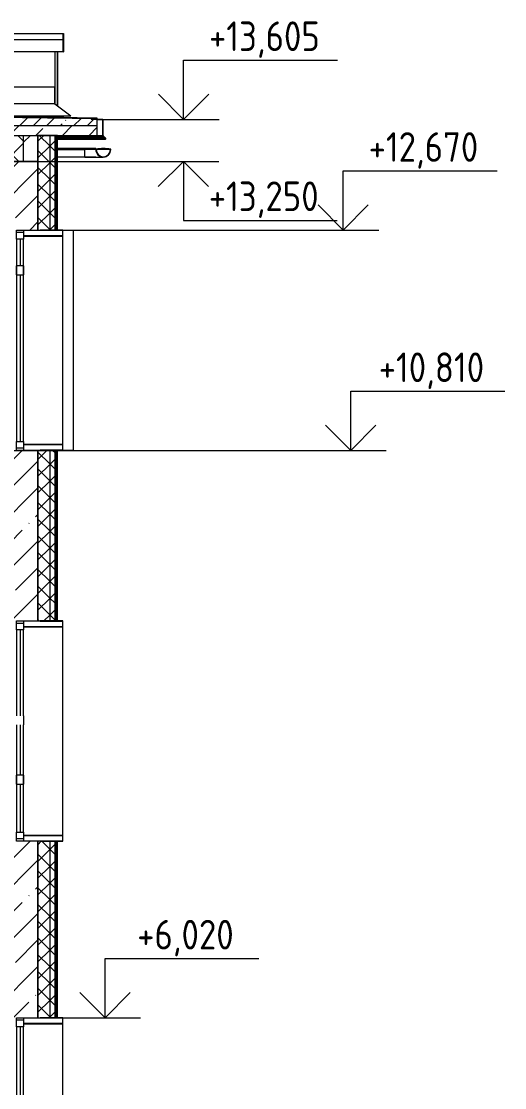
# Model space of a CAD drawing. Header units: millimetres. Extents: x -515342 to 330399, y -224905 to 507333.
# Drawn here: x 230010 to 234092, y 93461 to 102464 of the extents above; entities that cross this region are included whole.
import ezdxf

# ---------------------------------------------------------------- set-up
doc = ezdxf.new("R2010")
doc.units = ezdxf.units.MM
doc.layers.get('0').update_dxf_attribs({"lineweight": 0})
for name, color, linetype, lineweight in [('_ Окна', 7, 'Continuous', 0), ('Аннотация', 7, 'Continuous', 0), ('Витраж', 7, 'Continuous', 0), ('Крыша', 7, 'Continuous', 0), ('Обобщенные модели', 7, 'Continuous', 0), ('Ограждение', 7, 'Continuous', 0), ('Окна', 7, 'Continuous', 0), ('Отметки', 7, 'Continuous', 0), ('Перекрытие', 7, 'Continuous', 0), ('Стены', 7, 'Continuous', 0), ('Стены внутренние', 7, 'Continuous', 0), ('Стены наружные', 7, 'Continuous', 0), ('Стены несущие', 7, 'Continuous', 0), ('Стены отделка', 7, 'Continuous', 0), ('Стены перегородки', 7, 'Continuous', 0), ('Стены штриховка', 7, 'Continuous', 0)]:
    doc.layers.add(name, color=color, linetype=linetype, lineweight=lineweight)
doc.styles.add('GOST Common_1', font='', dxfattribs={"width": 0.9, "height": 250})
doc.styles.get('GOST Common_1').set_extended_font_data('GOST Common')
pattern_1 = [(45, (-6276.18, 7579.1), (-70.7107, 70.7107), []), (135, (-6276.18, 7579.1), (-70.7107, -70.7107), [])]

# ---------------------------------------------------------------- blocks, each defined once
blk = doc.blocks.new('ОкноРехау_3фр__ - ЛК_1570х1820-9694719-О_АР_П_Разрез 3-3')
at = {"layer": '_ Окна'}
for p, q in [((125, 5944), (125, 6020)), ((125, 6020), (185, 6020)), ((185, 6000), (125, 6000)), ((185, 5944), (125, 5944)), ((155, 5944), (155, 5218)), ((185, 6020), (185, 5944)), ((155, 5142), (155, 4718)), ((125, 4718), (125, 4642)), ((185, 4718), (125, 4718)), ((185, 4642), (185, 4718)), ((125, 4642), (185, 4642)), ((155, 4642), (155, 4236)), ((125, 4160), (125, 4236)), ((125, 4236), (185, 4236)), ((185, 4236), (185, 4160)), ((185, 4180), (125, 4180)), ((185, 4160), (125, 4160))]:
    blk.add_line(p, q, dxfattribs=at)
at = {"layer": 'Окна', "color": 253, "true_color": 0xaaaaaa}
for p, q in [((125, 5944), (125, 6020)), ((125, 6020), (185, 6020)), ((125, 5944), (125, 5218)), ((185, 6020), (185, 5944)), ((185, 5218), (185, 5944)), ((125, 5142), (125, 4718)), ((185, 4718), (185, 5142)), ((125, 4642), (125, 4718)), ((185, 4718), (185, 4642)), ((125, 4642), (125, 4236)), ((185, 4236), (185, 4642)), ((125, 4160), (125, 4236)), ((185, 4236), (185, 4160)), ((185, 4160), (125, 4160))]:
    blk.add_line(p, q, dxfattribs=at)
blk = doc.blocks.new('Окно_ПВХ_3Створки_3Фрамуги-верх - АР_Окно_ОП_1820_h_х1570_3ст3фр-в-9699044-О_АР_П_Разрез 3-3')
at = {"layer": '_ Окна'}
for p, q in [((125, 12594), (125, 12670)), ((125, 12670), (185, 12670)), ((185, 12650), (125, 12650)), ((185, 12670), (185, 12594)), ((185, 12594), (125, 12594)), ((155, 12594), (155, 12368)), ((125, 12368), (125, 12292)), ((185, 12368), (125, 12368)), ((185, 12292), (185, 12368)), ((125, 12292), (185, 12292)), ((155, 12292), (155, 10886)), ((125, 10810), (125, 10886)), ((125, 10886), (185, 10886)), ((185, 10830), (125, 10830)), ((185, 10810), (125, 10810)), ((185, 10886), (185, 10810))]:
    blk.add_line(p, q, dxfattribs=at)
at = {"layer": 'Окна', "color": 253, "true_color": 0xaaaaaa}
for p, q in [((125, 12594), (125, 12670)), ((125, 12670), (185, 12670)), ((185, 12670), (185, 12594)), ((125, 12594), (125, 12368)), ((185, 12368), (185, 12594)), ((125, 12292), (125, 12368)), ((185, 12368), (185, 12292)), ((125, 12292), (125, 10886)), ((185, 10886), (185, 12292)), ((125, 10810), (125, 10886)), ((185, 10810), (125, 10810)), ((185, 10886), (185, 10810))]:
    blk.add_line(p, q, dxfattribs=at)
blk = doc.blocks.new('Прямоугольный импост - АР_Откос_Металлический_50х330 Коричневый Правый-9899916-О_АР_П_Разрез 3-3')
at = {"layer": 'Витраж', "lineweight": 18}
for p, q in [((514, 5971), (185, 5971)), ((185, 5970), (515, 5970)), ((515, 6020), (325, 6020)), ((325, 6020), (325, 6019)), ((325, 6019), (514, 6019)), ((514, 6019), (514, 5971)), ((515, 5970), (515, 6020))]:
    blk.add_line(p, q, dxfattribs=at)
blk = doc.blocks.new('Прямоугольный импост - АР_Откос_Металлический_50х330 Коричневый Левый-9899768-О_АР_П_Разрез 3-3')
at = {"layer": 'Витраж'}
for p, q in [((515, 4210), (515, 5970)), ((185, 5218), (185, 5142))]:
    blk.add_line(p, q, dxfattribs=at)
blk = doc.blocks.new('Прямоугольный импост - АР_Откос_Металлический_50х330 Белый Правый-9899488-О_АР_П_Разрез 3-3')
at = {"layer": 'Витраж', "lineweight": 18}
for p, q in [((515, 9370), (325, 9370)), ((325, 9370), (325, 9369)), ((325, 9369), (514, 9369)), ((514, 9369), (514, 9321)), ((515, 9320), (515, 9370)), ((514, 9321), (185, 9321)), ((185, 9320), (515, 9320))]:
    blk.add_line(p, q, dxfattribs=at)
blk = doc.blocks.new('Прямоугольный импост - АР_Откос_Металлический_50х330 Белый Левый-9898756-О_АР_П_Разрез 3-3')
at = {"layer": 'Витраж', "lineweight": 18}
for p, q in [((515, 7560), (185, 7560)), ((185, 7559), (514, 7559)), ((514, 7511), (325, 7511)), ((325, 7511), (325, 7510)), ((325, 7510), (515, 7510)), ((514, 7559), (514, 7511)), ((515, 7510), (515, 7560))]:
    blk.add_line(p, q, dxfattribs=at)
blk = doc.blocks.new('Прямоугольный импост - АР_Откос_Металлический_50х330 Белый Левый-9898757-О_АР_П_Разрез 3-3')
at = {"layer": 'Витраж'}
for p, q in [((515, 7560), (515, 9320)), ((185, 8568), (185, 8492))]:
    blk.add_line(p, q, dxfattribs=at)
blk = doc.blocks.new('Прямоугольный импост - АР_Откос_Металлический_50х330 Белый Правый-9899489-О_АР_П_Разрез 3-3')
at = {"layer": 'Витраж'}
for p, q in [((515, 12670), (602.5, 12670)), ((602.5, 12670), (602.5, 10810)), ((602.5, 10810), (515, 10810))]:
    blk.add_line(p, q, dxfattribs=at)
blk = doc.blocks.new('Прямоугольный импост - АР_Откос_Металлический_50х330 Белый Левый-V5-О_АР_П_Разрез 3-3')
at = {"layer": 'Витраж'}
blk.add_line((515, 10860), (515, 12620), dxfattribs=at)
blk = doc.blocks.new('ASVP_ОМ_Водосточный желоб - Желоб 125-9912284-О_АР_П_Разрез 3-3')
at = {"layer": 'Обобщенные модели', "lineweight": 18}
for p, q in [((797, 13350), (795, 13350)), ((920, 13350), (918, 13350))]:
    blk.add_line(p, q, dxfattribs=at)
for radius, end in [(62.5, 0), (60.5, 360)]:
    blk.add_arc((857.5, 13350), radius, 180, end, dxfattribs=at)
blk = doc.blocks.new('Влж_Решетка для желоба - Решетка 125-9884270-О_АР_П_Разрез 3-3')
at = {"layer": 'Обобщенные модели', "lineweight": 18}
for p, q in [((795, 13352), (795, 13350)), ((920, 13350), (920, 13352))]:
    blk.add_line(p, q, dxfattribs=at)
for centre in [(857.5, 13058.6), (857.5, 13056.6)]:
    blk.add_arc(centre, 300, 77.9753, 102.0247, dxfattribs=at)
blk = doc.blocks.new('ASVP_ОМ_Водосточный желоб - Желоб 125-9912534-О_АР_П_Разрез 3-3')
at = {"layer": 'Обобщенные модели'}
for p, q in [((702.5, 13350), (470, 13350)), ((470, 13287.5), (795, 13287.5))]:
    blk.add_line(p, q, dxfattribs=at)
blk = doc.blocks.new('FP_40-О_АР_П_Разрез 3-3')
at = {"layer": 'Обобщенные модели'}
for p, q in [((795, 13358.6), (470, 13358.6)), ((523.8, 13353.1), (523.8, 13359)), ((623.8, 13353.1), (623.8, 13359)), ((723.8, 13353.1), (723.8, 13359))]:
    blk.add_line(p, q, dxfattribs=at)
blk = doc.blocks.new('Влж_Решетка для желоба - Решетка 125-9912537-О_АР_П_Разрез 3-3')
at = {"layer": 'Обобщенные модели'}
h = blk.add_hatch(dxfattribs=at)
h.set_pattern_fill('FP_5', color=256, style=0, pattern_type=2)
h.set_pattern_definition([(0, (-6276.18, 7579.1), (0, 100), []), (90, (-6276.18, 7579.1), (-100, 6e-15), [])])
h.paths.add_polyline_path([(702.5, 13350), (795, 13350), (794, 13352), (470, 13352), (470, 13350), (616.3, 13350)])
for p, q in [((795, 13352), (470, 13352)), ((470, 13350), (702.5, 13350)), ((795, 13357.8), (795, 13352))]:
    blk.add_line(p, q, dxfattribs=at)
blk.add_blockref('FP_40-О_АР_П_Разрез 3-3', (0, 0), dxfattribs=at)
blk = doc.blocks.new('Влж_Детали для желоба - Угол 90гр 125-9912225-О_АР_П_Разрез 3-3')
at = {"layer": 'Обобщенные модели'}
for p, q in [((702.5, 13286.5), (702.5, 13350)), ((794, 13350), (702.5, 13350)), ((795, 13350), (794, 13350)), ((918, 13350), (797, 13350)), ((921, 13350), (920, 13350)), ((702.5, 13286.5), (857.5, 13286.5))]:
    blk.add_line(p, q, dxfattribs=at)
for radius, start, end in [(63.5, 180, 0), (62.5, 180, 203.36061), (62.5, 336.63939, 0), (62.5, 207.11432, 229.48395), (62.5, 233.7334, 256.5484), (62.5, 258.96286, 281.03714), (62.5, 283.4516, 306.2666), (62.5, 310.51605, 332.88568)]:
    blk.add_arc((857.5, 13350), radius, start, end, dxfattribs=at)
blk = doc.blocks.new('FP_52-О_АР_П_Разрез 3-3')
at = {"layer": 'Обобщенные модели'}
for p, q in [((795, 13358.6), (470, 13358.6)), ((723.8, 13357.7), (723.8, 13359))]:
    blk.add_line(p, q, dxfattribs=at)
blk = doc.blocks.new('Влж_Решетка для желоба - Решетка 125-9912729-О_АР_П_Разрез 3-3')
at = {"layer": 'Обобщенные модели'}
blk.add_line((795, 13357.8), (795, 13357.8), dxfattribs=at)
blk.add_blockref('FP_52-О_АР_П_Разрез 3-3', (0, 0), dxfattribs=at)
blk = doc.blocks.new('СД_Люблино_Фасады_rvt-1-О_АР_П_Разрез 3-3')
at = {"layer": 'Стены внутренние'}
h = blk.add_hatch(dxfattribs=at)
h.set_pattern_fill('FP_1', color=256, style=0, pattern_type=2)
h.set_pattern_definition([(45, (-6276.18, 7579.1), (-224.5064, 224.5064), []), (45, (-6051.68, 7579.1), (-224.5064, 224.5064), [396.875, -79.375, 3.353, -76.022])])
h.paths.add_polyline_path([(-195, -3570), (305, -3570), (305, -1000), (-195, -1000), (-195, -3277.7)])
h.paths.add_polyline_path([(-195, 2600), (305, 2600), (305, 4160), (-195, 4160), (-195, 2651.6)])
h.paths.add_polyline_path([(305, 6020), (305, 7510), (-195, 7510), (-195, 6020), (297, 6020)])
h.paths.add_polyline_path([(-195, 9370), (305, 9370), (305, 10810), (-195, 10810), (-195, 9692.7)])
h.paths.add_polyline_path([(190.6, 12670), (305, 12670), (305, 13250), (-195, 13250), (-195, 12670), (185, 12670)])
at = {"layer": 'Стены наружные'}
h = blk.add_hatch(dxfattribs=at)
h.set_pattern_fill('FP_3', color=256, style=0, pattern_type=2)
h.set_pattern_definition(pattern_1)
h.paths.add_polyline_path([(305, 2584.5), (405, 2584.5), (405, 4160), (305, 4160), (305, 2600)])
h.paths.add_polyline_path([(405, 6020), (405, 7510), (305, 7510), (305, 6020), (403.5, 6020)])
h.paths.add_polyline_path([(405, 9370), (405, 10810), (305, 10810), (305, 9370), (403.5, 9370)])
h.paths.add_polyline_path([(305, 12670), (405, 12670), (405, 13470), (305, 13470), (305, 13027.9)])
h = blk.add_hatch(dxfattribs=at)
h.set_pattern_fill('FP_3', color=256, style=0, pattern_type=2)
h.set_pattern_definition(pattern_1)
h.paths.add_polyline_path([(450, 2584.5), (450, 4160), (405, 4160), (405, 2584.5)])
h.paths.add_polyline_path([(450, 6020), (450, 7510), (405, 7510), (405, 6020)])
h.paths.add_polyline_path([(450, 9370), (450, 10810), (405, 10810), (405, 9370)])
h.paths.add_polyline_path([(405, 12670), (450, 12670), (450, 13470), (405, 13470), (405, 12749.9)])
at = {"layer": 'Стены внутренние'}
for p, q in [((450, 13734.1), (450, 14175)), ((470, 14175), (470, 13719.2)), ((450, 13621), (450, 13630)), ((470, 13630), (470, 13620.7))]:
    blk.add_line(p, q, dxfattribs=at)
at = {"layer": 'Стены несущие'}
for p, q in [((305, 13250), (-195, 13250)), ((305, 12670), (305, 13250)), ((305, 13250), (305, 12670)), ((185, 12670), (305, 12670)), ((305, 10810), (185, 10810)), ((305, 9370), (305, 10810)), ((305, 10810), (305, 9370)), ((185, 9370), (305, 9370)), ((305, 7510), (185, 7510)), ((305, 6020), (305, 7510)), ((305, 7510), (305, 6020)), ((185, 6020), (305, 6020))]:
    blk.add_line(p, q, dxfattribs=at)
at = {"layer": 'Стены отделка', "lineweight": 9}
for p, q in [((305, 13470), (305, 13250)), ((405, 13470), (305, 13470)), ((450, 13470), (405, 13470)), ((460, 13470), (450, 13470)), ((470, 13470), (460, 13470)), ((470, 12670), (470, 13470)), ((305, 12670), (405, 12670)), ((405, 12670), (450, 12670)), ((450, 12670), (460, 12670)), ((460, 12670), (470, 12670)), ((405, 10810), (305, 10810)), ((450, 10810), (405, 10810)), ((460, 10810), (450, 10810)), ((470, 10810), (460, 10810)), ((470, 9370), (470, 10810)), ((305, 9370), (405, 9370)), ((405, 9370), (450, 9370)), ((450, 9370), (460, 9370)), ((460, 9370), (470, 9370)), ((405, 7510), (305, 7510)), ((450, 7510), (405, 7510)), ((460, 7510), (450, 7510)), ((470, 7510), (460, 7510)), ((470, 6020), (470, 7510)), ((305, 6020), (405, 6020)), ((405, 6020), (450, 6020)), ((450, 6020), (460, 6020)), ((460, 6020), (470, 6020))]:
    blk.add_line(p, q, dxfattribs=at)
at = {"layer": 'Стены штриховка'}
for p, q in [((405, 13470), (405, 12670)), ((450, 12670), (450, 13470)), ((450, 13470), (450, 12670)), ((460, 13470), (460, 12670)), ((405, 10810), (405, 9370)), ((450, 9370), (450, 10810)), ((450, 10810), (450, 9370)), ((460, 10810), (460, 9370)), ((405, 7510), (405, 6020)), ((450, 6020), (450, 7510)), ((450, 7510), (450, 6020)), ((460, 7510), (460, 6020))]:
    blk.add_line(p, q, dxfattribs=at)
at = {"layer": 'Витраж', "lineweight": 9}
for name, p in [('Прямоугольный импост - АР_Откос_Металлический_50х330 Белый Правый-9899488-О_АР_П_Разрез 3-3', (0, 3300)), ('Прямоугольный импост - АР_Откос_Металлический_50х330 Белый Правый-9899489-О_АР_П_Разрез 3-3', (0, 0)), ('Прямоугольный импост - АР_Откос_Металлический_50х330 Белый Левый-V5-О_АР_П_Разрез 3-3', (0, 0)), ('Прямоугольный импост - АР_Откос_Металлический_50х330 Белый Левый-9898756-О_АР_П_Разрез 3-3', (0, 3300)), ('Прямоугольный импост - АР_Откос_Металлический_50х330 Белый Правый-9899488-О_АР_П_Разрез 3-3', (0, 0)), ('Прямоугольный импост - АР_Откос_Металлический_50х330 Белый Левый-9898757-О_АР_П_Разрез 3-3', (0, 0)), ('Прямоугольный импост - АР_Откос_Металлический_50х330 Белый Левый-9898756-О_АР_П_Разрез 3-3', (0, 0)), ('Прямоугольный импост - АР_Откос_Металлический_50х330 Коричневый Правый-9899916-О_АР_П_Разрез 3-3', (0, 0)), ('Прямоугольный импост - АР_Откос_Металлический_50х330 Коричневый Левый-9899768-О_АР_П_Разрез 3-3', (0, 0))]:
    blk.add_blockref(name, p, dxfattribs=at)
at = {"layer": 'Обобщенные модели', "lineweight": 9}
for name in ['Влж_Решетка для желоба - Решетка 125-9912537-О_АР_П_Разрез 3-3', 'Влж_Решетка для желоба - Решетка 125-9912729-О_АР_П_Разрез 3-3', 'ASVP_ОМ_Водосточный желоб - Желоб 125-9912534-О_АР_П_Разрез 3-3', 'Влж_Детали для желоба - Угол 90гр 125-9912225-О_АР_П_Разрез 3-3', 'Влж_Решетка для желоба - Решетка 125-9884270-О_АР_П_Разрез 3-3', 'ASVP_ОМ_Водосточный желоб - Желоб 125-9912284-О_АР_П_Разрез 3-3']:
    blk.add_blockref(name, (0, 0), dxfattribs=at)
at = {"layer": 'Окна', "lineweight": 9}
for name, p in [('Окно_ПВХ_3Створки_3Фрамуги-верх - АР_Окно_ОП_1820_h_х1570_3ст3фр-в-9699044-О_АР_П_Разрез 3-3', (0, 0)), ('ОкноРехау_3фр__ - ЛК_1570х1820-9694719-О_АР_П_Разрез 3-3', (0, 3350)), ('ОкноРехау_3фр__ - ЛК_1570х1820-9694719-О_АР_П_Разрез 3-3', (0, 0))]:
    blk.add_blockref(name, p, dxfattribs=at)
blk = doc.blocks.new('Ограждение - Ограждение-9809147-О_АР_П_Разрез 3-3')
at = {"layer": 'Ограждение'}
h = blk.add_hatch(dxfattribs=at)
h.set_pattern_fill('FP_6', color=256, style=0, pattern_type=2)
h.set_pattern_definition([(45, (-6276.18, 7579.1), (-106.066, 106.066), [])])
h.paths.add_polyline_path([(874.2, 13436.6), (876, 13438.8), (869.4, 13438.8)])
h.paths.add_polyline_path([(868.6, 13438.1), (869.4, 13438.8), (857.9, 13450.2), (857.2, 13449.5)])
h.paths.add_polyline_path([(876, 13438.8), (878.2, 13440.6), (876, 13445.5)])
h.paths.add_polyline_path([(876, 13445.5), (876.8, 13446.2), (855.4, 13466.1)])
h.paths.add_polyline_path([(854, 13470), (855, 13470), (855, 13605), (854, 13604), (854, 13491.1)])
at = {"layer": 'Ограждение', "lineweight": 18}
for p, q in [((855, 13605), (755, 13608)), ((755, 13608), (755, 13607)), ((755, 13607), (854, 13604)), ((854, 13604), (854, 13470)), ((855, 13470), (855, 13605)), ((847.7, 13445.9), (847.7, 13441.3)), ((847.7, 13441.3), (848.7, 13441.3)), ((848.7, 13441.3), (848.7, 13445.9)), ((855.4, 13466.1), (876, 13445.5)), ((876.8, 13446.2), (856.2, 13466.7)), ((857.2, 13449.5), (868.6, 13438.1)), ((869.4, 13438.8), (857.9, 13450.2))]:
    blk.add_line(p, q, dxfattribs=at)
at = {"layer": 'Ограждение'}
for p, q in [((805, 13604), (854, 13604)), ((853.7, 13452), (469.8, 13452)), ((470, 13466.1), (855.4, 13466.1)), ((470, 13445.9), (847.7, 13445.9)), ((470, 13441.3), (847.7, 13441.3)), ((470, 13436.4), (872.7, 13436.4)), ((805, 13470), (854, 13470)), ((847.7, 13445.9), (847.7, 13441.3)), ((856.2, 13466.7), (855, 13466.7)), ((855, 13466.7), (856.2, 13466.7))]:
    blk.add_line(p, q, dxfattribs=at)
at = {"layer": 'Ограждение', "lineweight": 18}
for centre, radius, start, end in [((853.7, 13446), 6, 45, 180.91287), ((853.7, 13446), 5, 45, 181), ((860.2, 13470), 6.19, 180.44327, 219.97896), ((860.2, 13470), 5.19, 180.48412, 219.51588), ((872.7, 13442.1), 5.73, 225, 45), ((872.7, 13442.1), 4.73, 225, 45)]:
    blk.add_arc(centre, radius, start, end, dxfattribs=at)
at = {"layer": 'Ограждение'}
for points, knots in [([(857.9, 13450.2), (857.6, 13450.6), (857, 13451), (856.2, 13451.4), (855.5, 13451.7), (854.8, 13451.9), (854.1, 13452), (853.4, 13452), (852.7, 13451.9), (852, 13451.8), (851.3, 13451.5), (850.7, 13451.2), (850.1, 13450.8), (849.5, 13450.4), (849.1, 13449.8), (848.6, 13449.3), (848.2, 13448.4), (847.8, 13447.3), (847.7, 13446.4), (847.7, 13445.9)], [0, 0, 0, 0, 0.1, 0.15, 0.2, 0.25, 0.3, 0.35, 0.4, 0.45, 0.5, 0.55, 0.6, 0.65, 0.7, 0.75, 0.8, 0.9, 1, 1, 1, 1]), ([(868.6, 13438.1), (869, 13437.7), (869.6, 13437.3), (870.4, 13436.9), (870.9, 13436.7), (871.2, 13436.6), (871.6, 13436.5), (871.9, 13436.4), (872.3, 13436.4), (872.7, 13436.4), (873.1, 13436.4), (873.4, 13436.4), (873.8, 13436.5), (874.2, 13436.6), (874.5, 13436.7), (874.9, 13436.8), (875.2, 13437), (875.6, 13437.2), (875.9, 13437.4), (876.3, 13437.7), (876.7, 13438), (877, 13438.3), (877.3, 13438.7), (877.7, 13439.3), (878, 13439.9), (878.3, 13440.9), (878.5, 13442.1), (878.3, 13443.6), (877.7, 13445), (877.1, 13445.8), (876.8, 13446.2)], [0, 0, 0, 0, 0.083333, 0.125, 0.145833, 0.166667, 0.1875, 0.208333, 0.229167, 0.25, 0.270833, 0.291667, 0.3125, 0.333333, 0.354167, 0.375, 0.395833, 0.416667, 0.4375, 0.458333, 0.5, 0.520833, 0.541667, 0.583333, 0.625, 0.666667, 0.75, 0.833333, 0.916667, 1, 1, 1, 1]), ([(871.5, 13437.6), (871.4, 13437.6), (871.2, 13437.6), (870.8, 13437.8), (870.5, 13437.9), (870.3, 13438)], [0.83333333, 0.83333333, 0.83333333, 0.83333333, 0.85416667, 0.875, 0.91666667, 0.91666667, 0.91666667, 0.91666667]), ([(872.7, 13436.4), (872.8, 13436.4), (873.1, 13436.4), (873.4, 13436.4), (873.8, 13436.5), (874.2, 13436.6), (874.5, 13436.7), (874.9, 13436.8), (875.2, 13437), (875.6, 13437.2), (875.9, 13437.4), (876.3, 13437.7), (876.7, 13438), (877, 13438.3), (877.3, 13438.7), (877.7, 13439.3), (878, 13439.9), (878.3, 13440.9), (878.5, 13442.1), (878.3, 13443.6), (877.7, 13445), (877.1, 13445.8), (876.8, 13446.2)], [0.25, 0.25, 0.25, 0.25, 0.2708333, 0.2916667, 0.3125, 0.3333333, 0.3541667, 0.375, 0.3958333, 0.4166667, 0.4375, 0.4583333, 0.5, 0.5208333, 0.5416667, 0.5833333, 0.625, 0.6666667, 0.75, 0.8333333, 0.9166667, 1, 1, 1, 1])]:
    blk.add_open_spline(points, degree=3, knots=knots, dxfattribs=at)
for points in [[(848.7, 13445.9), (848.7, 13446.3), (848.7, 13446.7), (848.8, 13447.1)], [(851.7, 13450.6), (851.9, 13450.7), (852.3, 13450.8), (852.7, 13450.9), (852.9, 13450.9)], [(854, 13470), (854, 13469.5), (854.1, 13468.6), (854.6, 13467.2), (855.1, 13466.4), (855.4, 13466.1)], [(856.2, 13466.7), (855.9, 13467), (855.5, 13467.7), (855.1, 13468.8), (855, 13469.6), (855, 13470)], [(856.2, 13466.7), (855.9, 13467), (855.5, 13467.7), (855.1, 13468.8), (855, 13469.6), (855, 13470)], [(876.8, 13444.5), (877, 13444.1), (877.2, 13443.7), (877.3, 13443.4)]]:
    blk.add_open_spline(points, degree=3, dxfattribs=at)
blk = doc.blocks.new('Ограждение - Ограждение-9810876-О_АР_П_Разрез 3-3')
at = {"layer": 'Ограждение'}
for p, q in [((20, 14330), (520, 14330)), ((520, 14330), (520, 14275)), ((520, 14275), (20, 14275)), ((520, 14275), (520, 14175)), ((520, 14175), (20, 14175))]:
    blk.add_line(p, q, dxfattribs=at)
blk = doc.blocks.new('Заглушка на парапетный отлив 2 - Заглушка на парапетный отлив 2-9811343-О_АР_П_Разрез 3-3')
at = {"layer": 'Обобщенные модели'}
for p, q in [((520, 14275), (520, 14330)), ((520, 14330), (521, 14330)), ((521, 14330), (521, 14275)), ((520, 14175), (520, 14275)), ((521, 14275), (520, 14275)), ((521, 14275), (521, 14175)), ((520, 14175), (521, 14175))]:
    blk.add_line(p, q, dxfattribs=at)
blk = doc.blocks.new('Высотные отметки - Стрелка вниз-5092-О_АР_П_Разрез 3-3')
at = {"layer": 'Аннотация'}
for p, q in [((-8485.1, 13330), (-7885.1, 13330)), ((-8185.1, 13330), (-8397.3, 13117.9)), ((-8185.1, 13330), (-8185.1, 12830)), ((-8185.1, 13330), (-7973, 13117.9)), ((-8185.1, 12830), (-6885.1, 12830))]:
    blk.add_line(p, q, dxfattribs=at)
blk = doc.blocks.new('Высотные отметки - Стрелка вверх-5091-О_АР_П_Разрез 3-3')
at = {"layer": 'Аннотация'}
for p, q in [((-12822.6, 7250), (-11522.6, 7250)), ((-12822.6, 6750), (-12822.6, 7250)), ((-12822.6, 6750), (-13034.8, 6962.1)), ((-12822.6, 6750), (-12610.5, 6962.1)), ((-13122.6, 6750), (-12522.6, 6750))]:
    blk.add_line(p, q, dxfattribs=at)

msp = doc.modelspace()

# ---------------------------------------------------------------- hatches: boundary and pattern name
at = {"layer": 'Крыша'}
for points in [[(230649.7438, 101642.3923), (230649.7438, 101646.5929), (229159.7438, 101671.0521), (229159.7438, 101666.8515), (230461.058, 101645.4897)], [(230649.7438, 101639.3919), (230649.7438, 101642.3923), (229159.7438, 101666.8515), (229159.7438, 101663.8511), (230461.058, 101642.4893)]]:
    msp.add_hatch(color=256, dxfattribs=at).paths.add_polyline_path(points)
h = msp.add_hatch(dxfattribs=at)
h.set_pattern_fill('FP_11', color=256, style=0, pattern_type=2)
h.set_pattern_definition([(45, (223568.56, 95610.5), (-114.0493, 114.0493), []), (45, (223682.61, 95610.5), (-114.0493, 114.0493), [201.613, -40.323, 3.353, -36.97])])
h.paths.add_polyline_path([(229822.5004, 101584.3929), (230649.7438, 101584.3929), (230649.7438, 101639.3919), (229159.7438, 101663.8511), (229159.7438, 101584.3929), (229716.0741, 101584.3929)])
at = {"layer": 'Перекрытие'}
h = msp.add_hatch(dxfattribs=at)
h.set_pattern_fill('FP_1', color=256, style=0, pattern_type=2)
h.set_pattern_definition([(45, (223568.56, 95610.5), (-224.506, 224.506), []), (45, (223793.07, 95610.5), (-224.506, 224.506), [396.875, -79.375, 3.353, -76.022])])
h.paths.add_polyline_path([(229290.3691, 101501.3929), (230649.7438, 101501.3929), (230649.7438, 101581.3929), (229149.7438, 101581.3929), (229149.7438, 101501.3929), (229183.9428, 101501.3929)])
h.paths.add_polyline_path([(213539.2824, 101501.3929), (214904.788, 101501.3929), (214904.788, 101581.3929), (213439.7438, 101581.3929), (213439.7438, 101501.3929)])
at = {"layer": 'Стены внутренние'}
h = msp.add_hatch(dxfattribs=at)
h.set_pattern_fill('FP_10', color=256, style=0, pattern_type=2)
h.set_pattern_definition([(45, (223568.56, 95610.5), (-106.066, 106.066), []), (135, (223568.56, 95610.5), (-106.066, -106.066), [])])
h.paths.add_polyline_path([(229822.5004, 101281.3929), (230029.7438, 101281.3929), (230029.7438, 101501.3929), (229279.7438, 101501.3929), (229279.7438, 101299.8621), (229649.7438, 101281.3929), (229716.0741, 101281.3929)])
h = msp.add_hatch(dxfattribs=at)
h.set_pattern_fill('FP_9', color=256, style=0, pattern_type=2)
h.set_pattern_definition([(45, (223568.56, 95610.5), (-235.732, 235.732), []), (45, (223725.7, 95610.5), (-235.732, 235.732), [])])
h.paths.add_polyline_path([(230149.7438, 101281.3929), (230149.7438, 101501.3929), (230029.7438, 101501.3929), (230029.7438, 101281.3929), (230141.7792, 101281.3929)])

# ---------------------------------------------------------------- linework, layer by layer
at = {"layer": 'Крыша'}
for p, q in [((230280.0346, 101908.5929), (229864.7438, 101908.5929)), ((230649.7438, 101646.5929), (229159.7438, 101671.0521)), ((230649.7438, 101642.3923), (229159.7438, 101666.8515)), ((230649.7438, 101639.3919), (229159.7438, 101663.8511)), ((230649.7438, 101639.3919), (230649.7438, 101646.5929)), ((229159.7438, 101584.3929), (230649.7438, 101584.3929)), ((230649.7438, 101584.3929), (230649.7438, 101639.3919))]:
    msp.add_line(p, q, dxfattribs=at)
at = {"layer": 'Отметки'}
for p, q in [((230699.7438, 101636.3929), (230806.2304, 101636.3929)), ((230806.2304, 101636.3929), (231380.2986, 101636.3929)), ((230144.7438, 101281.3929), (230283.0338, 101281.3929)), ((230283.0338, 101281.3929), (231378.779, 101281.3929)), ((230029.7438, 100701.3929), (232327.8025, 100701.3929)), ((232327.8025, 100701.3929), (232728.584, 100701.3929)), ((229649.7438, 98841.3929), (230906.7289, 98841.3929)), ((230906.7289, 98841.3929), (232792.3843, 98841.3929)), ((230359.7438, 94051.3929), (230638.8603, 94051.3929)), ((230638.8603, 94051.3929), (230716.9857, 94051.3929))]:
    msp.add_line(p, q, dxfattribs=at)
at = {"layer": 'Перекрытие'}
for p, q in [((230649.7438, 101581.3929), (229149.7438, 101581.3929)), ((230649.7438, 101501.3929), (230649.7438, 101581.3929)), ((229149.7438, 101501.3929), (230649.7438, 101501.3929))]:
    msp.add_line(p, q, dxfattribs=at)
at = {"layer": 'Стены'}
for p, q in [((230293.4707, 101766.3929), (229258.8897, 101766.3929)), ((230293.4707, 101766.3929), (230427.8319, 101666.3929)), ((229443.5736, 101666.3929), (230427.8319, 101666.3929)), ((230293.4707, 101661.3929), (230368.3294, 101661.3929)), ((230361.2585, 101666.3929), (230368.3294, 101661.3929))]:
    msp.add_line(p, q, dxfattribs=at)
at = {"layer": 'Стены наружные'}
for p, q in [((230314.7438, 101750.5601), (230314.7438, 102206.3929)), ((230293.4707, 101907.5929), (229864.7438, 101907.5929)), ((230293.4707, 101766.3929), (230293.4707, 101907.5929)), ((230293.4707, 101652.4413), (230293.4707, 101666.3929)), ((230314.7438, 101652.0921), (230314.7438, 101661.3929))]:
    msp.add_line(p, q, dxfattribs=at)
at = {"layer": 'Стены отделка'}
msp.add_line((229649.7438, 101281.3929), (230029.7438, 101281.3929), dxfattribs=at)
at = {"layer": 'Стены перегородки'}
for p, q in [((230029.7438, 101281.3929), (230029.7438, 101501.3929)), ((230149.7438, 101281.3929), (230149.7438, 101501.3929)), ((230029.7438, 101281.3929), (230149.7438, 101281.3929))]:
    msp.add_line(p, q, dxfattribs=at)

# ---------------------------------------------------------------- block references
msp.add_blockref('СД_Люблино_Фасады_rvt-1-О_АР_П_Разрез 3-3', (229844.7438, 88031.3929))
at = {"layer": 'Обобщенные модели'}
msp.add_blockref('Заглушка на парапетный отлив 2 - Заглушка на парапетный отлив 2-9811343-О_АР_П_Разрез 3-3', (229844.7438, 88031.3929), dxfattribs=at)
at = {"layer": 'Ограждение'}
for name in ['Ограждение - Ограждение-9810876-О_АР_П_Разрез 3-3', 'Ограждение - Ограждение-9809147-О_АР_П_Разрез 3-3']:
    msp.add_blockref(name, (229844.7438, 88031.3929), dxfattribs=at)
at = {"layer": 'Отметки'}
for name, p in [('Высотные отметки - Стрелка вверх-5091-О_АР_П_Разрез 3-3', (244202.9216, 94886.3929)), ('Высотные отметки - Стрелка вниз-5092-О_АР_П_Разрез 3-3', (239563.9039, 87951.3929)), ('Высотные отметки - Стрелка вверх-5091-О_АР_П_Разрез 3-3', (245551.2069, 93951.3929)), ('Высотные отметки - Стрелка вверх-5091-О_АР_П_Разрез 3-3', (245615.0073, 92091.3929)), ('Высотные отметки - Стрелка вверх-5091-О_АР_П_Разрез 3-3', (243539.6086, 87301.3929))]:
    msp.add_blockref(name, p, dxfattribs=at)

# ---------------------------------------------------------------- texts
at = {"layer": 'Отметки', "char_height": 250, "attachment_point": 1, "line_spacing_factor": 1.022761, "style": 'GOST Common_1'}
for s, insert, width in [('+13,605', (231595.0524, 102463.1), 1164.590943), ('+12,670', (232943.3377, 101528.1), 1164.590943), ('+13,250', (231593.5327, 101111.9495), 1164.590943), ('+10,810', (233028.509, 99668.1), 1113.300668), ('+6,020', (230988.3096, 94878.1), 1028.822569)]:
    msp.add_mtext(s, dxfattribs=dict(at, insert=insert, width=width))

doc.saveas('drawing.dxf')
